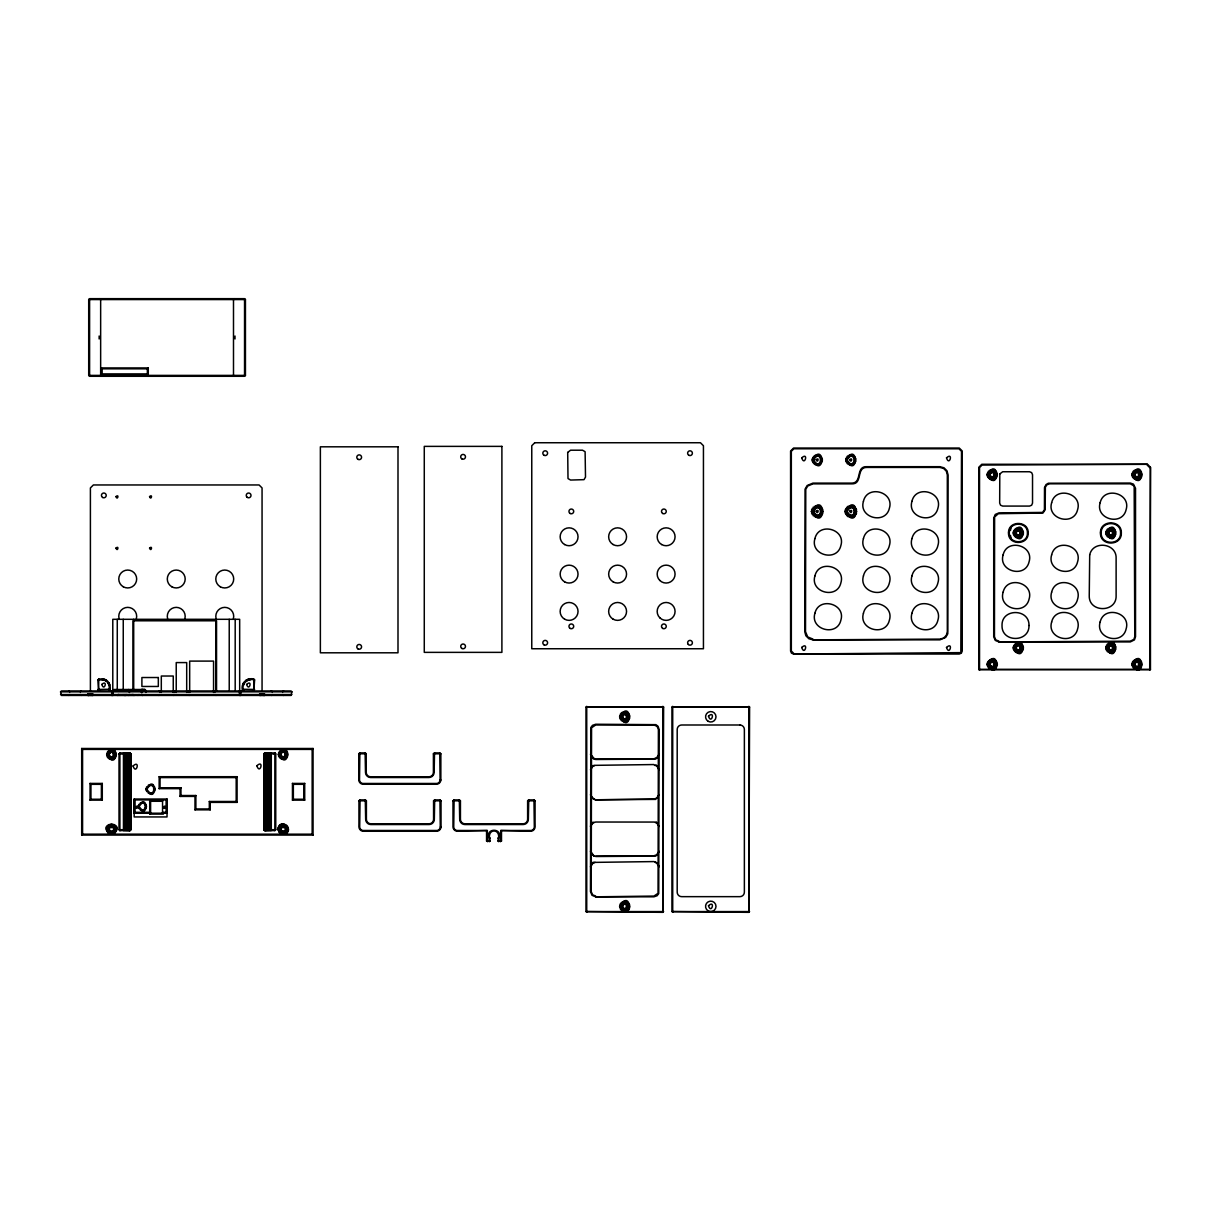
<?xml version="1.0" encoding="UTF-8"?>
<svg xmlns="http://www.w3.org/2000/svg" width="1211" height="1211" viewBox="0 0 1211 1211"><rect width="100%" height="100%" fill="white"/><g stroke="black" fill="none" stroke-linecap="round" stroke-linejoin="round"><path stroke-width="1.5" d="M113.047 692.48L113.94 689.498L144.987 689.498L145.88 690.981M134.179 813.217L134.179 799.033L167.027 799.033L167.027 813.217L134.179 813.217L135.072 812.309L135.072 799.926L134.179 799.033L134.179 816.941L167.027 816.941L167.027 799.033L166.119 799.926L135.072 799.926M141.399 692.48L141.399 689.498L144.987 689.498M145.88 692.48L145.88 690.391L113.047 690.391L113.123 695.432M162.546 800.38L162.546 801.273L150.603 801.273L149.71 800.38L162.546 800.38L162.546 813.217L162.546 812.309L166.119 812.309L167.027 813.217M359.879 752.909L359.516 780.005A3.724 3.724 0 0 0 362.77 783.472L436.853 783.472A3.724 3.724 0 0 0 440.108 780.005L439.744 752.909M360.061 799.911L359.697 827.022A3.724 3.724 0 0 0 362.952 830.489L437.02 830.489A3.724 3.724 0 0 0 440.289 827.022L439.926 799.911M440.849 780.051L440.865 753.802L439.971 752.909L434.295 752.909L433.402 753.802L433.402 772.315A4.481 4.481 0 0 1 428.921 776.796L370.702 776.796A4.481 4.481 0 0 1 366.222 772.315L366.222 753.802L365.328 752.909L359.652 752.909L358.759 753.802L358.774 780.051A4.481 4.481 0 0 0 363.239 784.259L436.384 784.259A4.481 4.481 0 0 0 440.849 780.051L440.108 779.778M441.031 827.068L441.031 800.819L440.138 799.911L434.477 799.911L433.568 800.819L433.568 819.317A4.481 4.481 0 0 1 429.103 823.798L370.884 823.798A4.481 4.481 0 0 1 366.403 819.317L366.403 800.819L365.51 799.911L359.834 799.911L358.94 800.819L358.94 827.068A4.481 4.481 0 0 0 363.421 831.261L436.565 831.261A4.481 4.481 0 0 0 441.031 827.068L440.289 827.022M500.431 841.721L500.748 830.519L531.069 830.489A3.724 3.724 0 0 0 534.323 827.022L533.96 799.911M500.748 830.519L530.6 831.261A4.481 4.481 0 0 0 535.065 827.068L535.08 800.819L534.187 799.911L528.511 799.911L527.618 800.819L527.618 819.317A4.481 4.481 0 0 1 523.137 823.798L464.918 823.798A4.481 4.481 0 0 1 460.437 819.317L460.437 800.819L459.544 799.911L453.868 799.911L452.975 800.819L452.99 827.068A4.481 4.481 0 0 0 457.455 831.261L487.306 830.519L487.624 841.721M102.345 679.008L98.757 679.008L98.621 690.951L97.864 679.901L102.314 679.901L102.345 679.008C108.309 678.871 111.533 685.714 109.807 690.951M123.461 830.595L123.461 752.97M271.294 752.97L271.294 830.595M593.693 759.085L653.91 758.737L656.634 757.814L659.132 754.286L658.042 755.982M591.816 796.808L590.468 794.598L591.997 798.261L595.661 799.79L653.91 799.048L656.634 798.125L659.132 794.598L658.239 795.733M593.693 856.116L653.91 855.768L656.634 854.845L659.132 851.318L658.042 852.998M595.661 896.821L653.925 896.821L657.089 895.746L658.739 893.597L659.132 729.446L658.057 726.297L655.908 724.647L595.661 724.254L592.512 725.328L590.862 727.478L590.468 891.614L591.997 895.292L595.661 896.821L653.91 896.079L658.042 893.309L658.39 729.476L657.073 726.312L653.91 724.995L595.691 724.995L591.558 727.766L591.21 891.599L592.527 894.762L595.691 896.079M591.816 767.532L590.468 769.757L592.527 766.608L595.101 765.337L653.925 764.55M591.816 864.563L590.468 866.773L592.527 863.64L595.101 862.368L653.925 861.581M998.908 641.921L1130.317 641.921L1134.45 639.877L1135.524 636.714L1135.524 488.26L1133.481 484.143L1130.317 483.053L1048.332 483.234L1046.001 484.597L1044.503 487.609L1044.427 509.664L1042.595 512.42L998.908 512.919L995.245 514.448L993.716 518.111L993.716 636.714L995.245 640.392L998.908 641.921L1130.302 641.179L1133.844 639.423L1134.783 636.698L1134.177 486.05L1130.302 483.81L1049.695 483.81L1046.97 484.733L1045.365 487.125L1045.169 509.77L1042.974 513.055L998.348 513.706L994.609 516.976L994.458 636.698L995.775 639.862L998.939 641.179M486.565 831.261L486.565 840.964L490.122 840.964C485.626 827.613 502.429 827.613 497.948 840.964L501.49 840.964L501.49 831.261M591.165 823.889L590.468 826.477L592.966 822.95L595.691 822.027L654.485 822.057L657.073 823.329L659.132 826.477L657.785 824.267M793.568 654.031L959.263 654.031L961.367 653.153L962.245 651.049L962.245 451.022L959.263 448.04L793.568 448.04L790.586 451.022L790.586 651.049L791.464 653.153L793.568 654.031L960.838 652.623L961.504 451.325L958.961 448.781L793.886 448.781L791.328 451.325L791.328 650.988L793.614 653.289M812.929 639.847L939.903 639.847L945.67 637.44L947.789 633.762L948.062 474.848L946.972 470.791L943.959 467.779L939.903 466.689L866.864 466.689C855.375 466.068 862.459 482.901 851.923 483.113L812.929 483.113L807.162 485.505L805.043 489.199L804.77 631.688L805.86 635.745L808.872 638.757L812.929 639.847L939.857 639.105L943.596 638.106L946.321 635.366L947.32 631.642L947.32 474.909L946.321 471.17L943.596 468.445L939.857 467.431L866.909 467.431C855.859 467.204 863.034 484.097 851.984 483.855L812.975 483.855L807.692 486.05L805.769 489.395L805.512 631.642L807.692 636.91L812.975 639.105M97.864 689.453L109.807 689.241L108.914 690.951C110.246 686.501 108.294 680.4 103.102 679.946L103.207 679.053M124.233 830.595L124.233 752.97M270.507 752.97L270.507 830.595M106.613 754.635C118.617 735.698 118.648 773.557 106.613 754.635L109.005 754.635C114.5 746.082 114.515 763.187 109.005 754.635M313.059 835.075L312.166 834.182L110.186 834.152C94.594 821.406 128.487 821.406 112.895 834.152L111.548 831.563C103.238 826.22 119.844 826.22 111.548 831.563L110.186 834.152L82.575 834.182L81.682 835.075L81.682 748.489L313.059 748.489L313.059 835.075L81.682 835.075M138.205 806.496C148.423 790.405 148.423 822.587 138.205 806.496L139.114 806.496C147.121 819.12 147.121 793.871 139.114 806.496M145.956 789.224C157.279 771.407 157.279 807.041 145.956 789.224L146.864 789.224C155.977 774.873 155.977 803.559 146.864 789.224M278.273 754.468C290.292 735.531 290.292 773.39 278.273 754.468L280.664 754.453C286.19 745.9 286.174 763.021 280.664 754.453M277.985 829.096C279.347 817.077 295.817 829.717 284.555 834.152L283.207 831.563C274.897 826.22 291.503 826.22 283.207 831.563L281.845 834.152L279.514 832.79L277.985 829.096L280.74 829.096M489.365 841.721L489.501 837.618C484.703 827.824 503.352 827.824 498.554 837.618L498.69 841.721M595.01 759.448L590.468 754.286L591.558 755.982M595.01 799.744L592.134 797.292M619.578 716.791C632.324 696.703 632.324 736.863 619.578 716.791L622.409 716.791C627.601 724.844 627.601 708.738 622.409 716.791M619.578 906.358C632.324 886.285 632.324 926.445 619.578 906.358L622.409 906.358C627.601 898.305 627.601 914.411 622.409 906.358M657.467 864.079L654.591 861.627L657.603 863.11L659.132 866.773L658.239 865.638M812.081 459.968C824.827 439.896 824.827 480.056 812.081 459.968L813.58 459.968C822.678 474.318 822.678 445.633 813.58 459.968M811.34 511.466C826.069 488.623 826.069 534.323 811.34 511.466L813.58 511.466C822.678 525.816 822.678 497.131 813.58 511.466M845.672 459.968C858.417 439.896 858.417 480.056 845.672 459.968L847.155 459.968C856.268 445.633 856.268 474.318 847.155 459.968M844.915 511.466C859.659 488.623 859.659 534.323 844.915 511.466L847.155 511.466C856.268 525.816 856.268 497.131 847.155 511.466M986.995 474.727C999.741 454.655 999.741 494.815 986.995 474.727L989.826 474.727C995.018 466.674 995.018 482.78 989.826 474.727M986.995 664.309C999.741 644.222 999.741 684.397 986.995 664.309L989.826 664.309C995.018 672.362 995.018 656.256 989.826 664.309M1008.506 532.946C1008.021 520.321 1028.654 520.321 1028.184 532.946C1028.654 545.586 1008.021 545.586 1008.506 532.946L1009.263 532.946C1008.824 521.275 1027.867 521.275 1027.428 532.946C1027.867 544.617 1008.824 544.617 1009.263 532.946M1013.123 532.946C1025.868 512.874 1025.868 553.033 1013.123 532.946L1015.953 532.946C1021.145 524.893 1021.145 540.999 1015.953 532.946M1013.123 647.885C1025.868 627.813 1025.868 667.972 1013.123 647.885L1015.953 647.885C1021.145 655.938 1021.145 639.832 1015.953 647.885M1100.451 532.946C1099.936 519.534 1121.855 519.534 1121.341 532.946C1121.855 546.373 1099.936 546.373 1100.451 532.946L1101.193 532.946C1100.723 520.503 1121.053 520.503 1120.584 532.946C1121.053 545.404 1100.723 545.404 1101.193 532.946M1105.673 532.946C1118.419 512.874 1118.419 553.033 1105.673 532.946L1108.504 532.946C1113.696 524.893 1113.696 540.999 1108.504 532.946M1105.673 647.885C1118.419 627.813 1118.419 667.972 1105.673 647.885L1108.504 647.885C1113.696 655.938 1113.696 639.832 1108.504 647.885M1131.785 474.727C1144.546 454.655 1144.546 494.815 1131.785 474.727L1134.631 474.727C1139.808 466.674 1139.808 482.78 1134.631 474.727M1131.785 664.309C1144.546 644.222 1144.546 684.397 1131.785 664.309L1134.631 664.309C1139.808 656.256 1139.808 672.362 1134.631 664.309M119.753 753.863L119.904 752.97L130.046 752.97L130.939 753.863L130.939 829.702L130.046 830.595L119.904 830.595L119.011 829.702L119.011 753.863L119.904 752.97L120.752 753.863M124.99 830.595L124.99 752.97M269.75 752.97L269.75 830.595M103.858 680.082L104.055 679.204M120.177 695.432L120.404 694.539M128.26 695.432L128.487 694.539M110.277 759.388L110.882 757.087M112.199 752.182L112.805 749.881M281.936 759.221L282.541 756.905M283.858 752.016L284.479 749.7M110.186 834.152L110.897 831.488M112.184 826.719L112.895 824.055M141.309 810.537L141.536 809.659M143.246 803.317L143.473 802.454M149.392 793.689L149.634 792.827M151.557 785.621L151.799 784.743M281.845 834.152L282.572 831.488M283.843 826.719L284.555 824.055M623.453 721.832L624.18 719.092M625.421 714.475L626.148 711.735M594.344 856.344L590.468 851.318L591.558 852.998M654.485 765.337L657.089 765.624L659.132 769.757L658.239 768.622M623.453 911.414L624.18 908.674M625.421 904.057L626.148 901.317M815.957 465.024L816.335 463.586M818.273 456.365L818.651 454.927M815.76 517.233L816.335 515.084M818.273 507.863L818.848 505.698M849.532 465.024L849.925 463.586M851.863 456.365L852.241 454.927M849.35 517.233L849.925 515.084M851.863 507.863L852.438 505.698M990.87 479.783L991.597 477.043M992.838 472.426L993.58 469.686M1016.998 538.002L1017.724 535.262M1018.966 530.645L1019.692 527.905M990.87 669.35L991.597 666.61M992.838 662.008L993.58 659.268M1016.998 652.941L1017.724 650.201M1018.966 645.584L1019.692 642.844M1109.533 538.002L1110.275 535.262M1111.516 530.645L1112.243 527.905M1135.661 479.783L1136.402 477.043M1137.629 472.426L1138.37 469.686M1109.533 652.941L1110.275 650.201M1111.516 645.584L1112.243 642.844M1135.661 669.35L1136.402 666.61M1137.629 662.008L1138.37 659.268M242.669 690.951C240.05 683.791 246.711 677.131 253.704 679.008L254.598 679.901L253.856 690.951L253.704 679.008M253.704 689.241L252.857 690.951L254.598 689.453L242.669 689.241L243.562 690.951C240.807 683.715 247.877 677.827 254.598 679.901M125.717 830.595L125.717 752.97M269.024 752.97L269.024 830.595M104.585 680.294L104.873 679.447M434.522 752.909L434.144 772.315A5.207 5.207 0 0 1 428.951 777.523L370.687 777.538A5.207 5.207 0 0 1 365.48 772.315L365.116 752.909M434.688 799.911L434.325 819.332A5.207 5.207 0 0 1 429.118 824.54L370.854 824.555A5.207 5.207 0 0 1 365.661 819.332L365.283 799.911M454.095 799.911L453.731 827.022A3.724 3.724 0 0 0 456.986 830.489L487.306 830.519M528.738 799.911L528.359 819.332A5.207 5.207 0 0 1 523.167 824.54L464.903 824.555A5.207 5.207 0 0 1 459.696 819.332L459.332 799.911M656.634 766.23L655.908 764.943M655.62 822.36L656.513 821.966L656.634 822.95M979.532 670.288L979.532 467.582L982.076 465.039L1147.468 464.282L1150.45 467.264L1150.45 669.532L978.791 669.532L978.791 467.264L981.773 464.282L1147.468 464.282M126.413 830.595L126.413 752.97M268.327 752.97L268.327 830.595M105.281 680.582L105.675 679.765M119.162 695.432L119.617 694.539M127.14 695.432L127.594 694.539M127.079 830.595L127.079 752.97M267.661 752.97L267.661 830.595M109.081 758.903L110.277 756.83M112.805 752.44L114.001 750.366M280.74 758.722L281.936 756.663M284.479 752.258L285.675 750.199M108.929 833.622L110.307 831.23M112.774 826.962L114.152 824.57M148.272 793.235L148.726 792.448M152.465 785.984L152.919 785.197M140.294 810.114L140.748 809.342M144.033 803.65L144.487 802.863M280.589 833.622L281.966 831.23M284.434 826.962L285.811 824.57M593.451 758.147L592.512 758.404L592.134 756.996M622.182 721.302L623.604 718.85M625.996 714.717L627.419 712.265M814.7 464.494L815.442 463.207M819.166 456.744L819.923 455.457M814.322 516.643L815.442 514.705M819.166 508.242L820.286 506.304M848.275 464.494L849.032 463.207M852.756 456.744L853.498 455.457M847.912 516.643L849.032 514.705M852.756 508.242L853.876 506.304M622.182 910.884L623.604 908.432M625.996 904.284L627.419 901.832M989.614 479.253L991.022 476.801M993.414 472.668L994.837 470.216M1015.726 537.472L1017.149 535.02M1019.541 530.887L1020.949 528.42M989.614 668.835L991.022 666.383M993.414 662.235L994.837 659.783M1015.726 652.411L1017.149 649.959M1019.541 645.826L1020.949 643.359M1134.404 479.253L1135.827 476.801M1138.204 472.668L1139.627 470.216M1108.277 537.472L1109.7 535.02M1112.092 530.887L1113.499 528.42M1108.277 652.411L1109.7 649.959M1112.092 645.826L1113.499 643.359M1134.404 668.835L1135.827 666.383M1138.204 662.235L1139.627 659.783M127.7 830.595L127.7 752.97M267.041 752.97L267.041 830.595M105.947 680.945L106.432 680.188M128.26 830.595L128.26 752.97M266.481 752.97L266.481 830.595M118.3 695.432L118.935 694.539M126.186 695.432L126.822 694.539M592.966 854.845L591.997 854.981L592.134 854.012M128.775 830.595L128.775 752.97M265.981 752.97L265.981 830.595M129.214 830.595L129.971 829.702M265.542 752.97L263.801 753.863L263.801 829.702L264.694 830.595L274.852 830.595L275.745 829.702L275.745 753.863L274.852 752.97L264.694 752.97L263.801 753.863L275.745 753.863M117.634 695.432L118.406 694.539M126.232 694.539L125.444 695.432L124.536 694.539L125.293 695.432M656.15 758.147L657.603 757.965L657.467 756.996M595.101 862.368L593.072 862.277L592.134 864.079M656.634 798.125L657.603 798.261L657.467 797.292M656.634 854.845L657.603 854.981L657.467 854.012M129.577 830.595L130.379 829.702L130.379 753.863L129.577 752.97M265.164 752.97L264.361 753.863L264.361 829.702L265.164 830.595M273.989 753.893L274.852 752.97L274.988 753.863M129.865 830.595L130.712 829.702L130.712 753.863L129.865 752.97M264.876 752.97L264.028 753.863L264.028 829.702L264.876 830.595M119.753 829.702L119.904 830.595L120.752 829.702M118.088 694.539L117.21 695.432L117.967 694.539M124.975 695.432L125.853 694.539M108.067 758.116L109.747 756.436M113.334 752.833L115.015 751.153M279.726 757.95L281.406 756.254M284.994 752.667L286.689 750.971M88.706 299.571L89.599 298.663L244.546 298.663L245.439 299.571L245.439 375.395L244.546 376.288L89.599 376.288L88.706 375.395L88.706 299.571L245.439 299.571M99.756 376.288L100.649 375.395L100.649 299.571L99.756 298.663M101.24 374.804L102.133 373.896L147.364 373.896L148.272 374.804L148.272 367.932L101.24 367.932L101.24 374.804L148.272 374.804M101.24 367.932L102.133 368.825L147.364 368.825L148.272 367.932M234.389 298.663L233.496 299.571L233.496 375.395L234.389 376.288M60.55 691.844L61.443 690.951L291.034 690.951L291.927 691.844L291.034 695.432L61.443 695.432L60.55 691.844L291.927 691.844M68.906 695.432L69.799 694.539M80.259 691.844L81.152 690.951M97.864 679.901L98.757 679.008M128.563 695.432L129.471 694.539L129.456 695.432M138.024 695.432L138.917 694.539M158.913 695.432L159.822 694.539M173.854 695.432L174.747 694.539M188.174 691.844L189.067 690.951M102.284 800.138L101.391 799.245L101.391 784.319L102.284 783.426L90.053 783.426L90.053 800.138L102.284 800.138L102.284 783.426M90.053 800.138L90.946 799.245L90.946 784.319L90.053 783.426M215.043 691.844L215.936 690.951M107.84 832.79L109.792 830.837M113.289 827.355L115.242 825.402M210.214 802.378L210.214 809.841L209.321 808.948L209.321 801.485L210.214 802.378L237.084 802.378L237.084 776.705L159.156 776.705L159.156 788.649L160.049 787.755L180.954 787.755L180.954 795.521L180.061 796.414L180.061 788.649L180.954 787.755M149.71 800.38L149.71 814.11L150.603 813.217L150.603 801.273M271.325 695.462L272.218 694.569M282.663 691.844L283.556 690.951M194.986 796.414L195.879 795.521L195.879 808.948L194.986 809.841L194.986 796.414L180.061 796.414M159.156 776.705L160.049 777.598L236.19 777.598L237.084 776.705M81.682 748.489L82.575 749.397L312.166 749.397L313.059 748.489M304.703 800.138L303.81 799.245L303.81 784.319L304.703 783.426L292.456 783.426L292.456 800.138L304.703 800.138L304.703 783.426M292.456 800.138L293.35 799.245L293.35 784.319L292.456 783.426M279.514 832.79L281.467 830.837M284.948 827.355L286.901 825.402M813.61 463.662L814.67 462.617M819.938 457.334L820.997 456.275M585.988 707.088L663.613 707.088L662.871 912.337L585.988 911.58L585.988 707.088L663.613 707.088M847.2 463.662L848.26 462.617M853.528 457.334L854.588 456.275M813.081 515.689L814.67 514.115M819.938 508.832L821.527 507.258M621.107 720.484L623.105 718.471M626.496 715.095L628.494 713.082M846.671 515.689L848.26 514.115M853.528 508.832L855.117 507.258M671.969 707.088L749.594 707.088L748.852 912.337L671.969 911.58L671.969 707.088L749.594 707.088M657.073 766.608L657.467 767.047M988.524 478.436L990.537 476.423M993.913 473.047L995.911 471.034M657.073 823.329L657.467 823.768M621.107 910.051L623.105 908.053M626.496 904.678L628.494 902.664M1014.651 536.64L1016.65 534.641M1020.025 531.266L1022.039 529.252M1133.314 478.436L1135.328 476.423M1138.703 473.047L1140.717 471.034M1107.202 536.64L1109.2 534.641M1112.576 531.266L1114.589 529.252M988.524 668.003L990.537 666.005M993.913 662.629L995.911 660.616M1014.651 651.579L1016.65 649.58M1020.025 646.205L1022.039 644.191M1107.202 651.579L1109.2 649.58M1112.576 646.205L1114.589 644.191M1133.314 668.003L1135.328 666.005M1138.703 662.629L1140.717 660.616M125.732 694.539L124.824 695.432L124.097 694.539M1011.049 538.244L1010.458 535.413M592.512 765.624L594.525 765.443M592.512 822.36L593.98 822.36M108.067 683.08L108.839 682.61M107.279 757.102L109.338 755.906M113.743 753.363L115.802 752.167M278.939 756.92L281.013 755.725M285.402 753.197L287.476 752.001M146.576 791.54L147.364 791.086M153.827 787.347L154.614 786.908M138.765 808.585L139.553 808.131M145.229 804.846L146.016 804.407M107.022 831.715L109.414 830.337M113.667 827.87L116.059 826.492M812.778 462.587L814.08 461.845M820.543 458.106L821.83 457.364M846.368 462.587L847.655 461.845M854.118 458.106L855.42 457.364M812.127 514.463L814.08 513.343M820.543 509.604L822.481 508.484M278.681 831.715L281.073 830.337M285.342 827.87L287.734 826.492M845.717 514.463L847.655 513.343M854.118 509.604L856.056 508.484M987.692 477.346L990.159 475.923M994.292 473.546L996.744 472.123M620.274 719.395L622.726 717.972M626.874 715.595L629.326 714.172M489.501 837.618L490.122 838.163M1013.819 535.565L1016.271 534.142M1020.419 531.75L1022.871 530.342M1132.497 477.346L1134.949 475.923M1139.082 473.546L1141.534 472.123M1106.37 535.565L1108.822 534.142M1112.954 531.75L1115.422 530.342M1013.819 650.504L1016.271 649.081M1020.419 646.689L1022.871 645.281M987.692 666.928L990.159 665.505M994.292 663.113L996.744 661.706M620.274 908.977L622.726 907.554M626.874 905.162L629.326 903.754M1106.37 650.504L1108.822 649.081M1112.954 646.689L1115.422 645.281M1132.497 666.928L1134.949 665.505M1139.082 663.113L1141.534 661.706M108.445 683.746L109.247 683.352M1149.708 670.288L1150.45 467.264M108.733 684.442L109.58 684.154M595.661 759.494L655.908 759.085M595.661 799.79L655.908 799.396M595.661 856.51L655.908 856.116M106.78 755.921L109.096 755.301M113.985 753.969L116.301 753.348M278.439 755.74L280.755 755.119M285.66 753.802L287.961 753.181M812.263 461.33L813.701 460.937M820.907 459.014L822.345 458.621M845.838 461.33L847.291 460.937M854.497 459.014L855.935 458.621M811.537 513.025L813.701 512.435M820.907 510.512L823.071 509.922M845.127 513.025L847.291 512.435M854.497 510.512L856.661 509.922M987.177 476.09L989.917 475.348M994.534 474.122L997.274 473.38M1131.967 476.09L1134.707 475.348M1139.324 474.122L1142.064 473.38M1013.304 534.308L1016.044 533.567M1020.646 532.325L1023.386 531.599M146.122 790.42L146.985 790.178M154.206 788.255L155.069 788.013M1105.84 534.308L1108.58 533.567M1113.197 532.325L1115.937 531.599M138.342 807.57L139.22 807.343M145.562 805.648L146.44 805.406M106.492 830.458L109.157 829.747M113.925 828.46L116.589 827.749M619.76 718.138L622.499 717.396M627.101 716.17L629.841 715.429M278.152 830.458L280.831 829.747M285.584 828.46L288.248 827.749M1013.304 649.247L1016.044 648.506M1020.646 647.279L1023.386 646.538M987.177 665.656L989.917 664.93M994.534 663.689L997.274 662.962M1105.84 649.247L1108.58 648.506M1113.197 647.279L1115.937 646.538M1131.967 665.656L1134.707 664.93M1139.324 663.689L1142.064 662.962M619.76 907.705L622.499 906.978M627.101 905.737L629.841 905.011M108.914 685.108L109.807 684.987M285.735 754.468L288.127 754.468M88.706 375.395L245.439 375.395M821.043 459.968L822.526 459.968M854.618 459.968L856.116 459.968M994.609 474.727L997.44 474.727M1139.4 474.727L1142.245 474.727M821.043 511.466L823.283 511.466M854.618 511.466L856.858 511.466M1020.737 532.946L1023.567 532.946M1113.287 532.946L1116.118 532.946M1020.737 647.885L1023.567 647.885M1113.287 647.885L1116.118 647.885M994.609 664.309L997.44 664.309M1139.4 664.309L1142.245 664.309M978.791 669.532L1150.45 669.532M60.55 694.539L291.927 694.539M627.192 716.791L630.023 716.791M119.011 753.863L130.939 753.863M358.759 753.802L366.222 753.802M433.402 753.802L440.865 753.802M114.076 754.635L116.468 754.635M90.946 784.319L101.391 784.319M293.35 784.319L303.81 784.319M159.156 788.649L180.061 788.649M154.327 789.224L155.235 789.224M180.954 795.521L195.879 795.521M90.946 799.245L101.391 799.245M293.35 799.245L303.81 799.245M358.94 800.819L366.403 800.819M433.568 800.819L441.031 800.819M452.975 800.819L460.437 800.819M527.618 800.819L535.08 800.819M209.321 801.485L236.19 801.485L237.084 802.378M145.668 806.496L146.576 806.496M195.879 808.948L209.321 808.948M194.986 809.841L210.214 809.841M135.072 812.309L149.71 812.309L150.603 813.217M149.71 814.11L163.44 814.11M106.311 829.096L109.081 829.096M114.001 829.096L116.771 829.096M285.675 829.096L288.43 829.096M119.011 829.702L130.939 829.702M263.801 829.702L275.745 829.702M486.565 840.964L490.122 840.964M497.948 840.964L501.49 840.964M627.192 906.358L630.023 906.358M585.988 911.58L663.613 911.58M671.969 911.58L749.594 911.58M102.314 679.901L103.102 679.946M242.669 684.987L243.562 685.108M1131.967 473.38L1134.707 474.122M1139.324 475.348L1142.064 476.09M987.177 473.38L989.917 474.122M994.534 475.348L997.274 476.09M845.838 458.621L847.291 459.014M854.497 460.937L855.935 461.33M1105.84 531.599L1108.58 532.325M1113.197 533.567L1115.937 534.308M812.263 458.621L813.701 459.014M820.907 460.937L822.345 461.33M1013.304 531.599L1016.044 532.325M1020.646 533.567L1023.386 534.308M845.127 509.922L847.291 510.512M854.497 512.435L856.661 513.025M811.537 509.922L813.701 510.512M820.907 512.435L823.071 513.025M1105.84 646.538L1108.58 647.279M1113.197 648.506L1115.937 649.247M1131.967 662.962L1134.707 663.689M1139.324 664.93L1142.064 665.656M1013.304 646.538L1016.044 647.279M1020.646 648.506L1023.386 649.247M987.177 662.962L989.917 663.689M994.534 664.93L997.274 665.656M619.76 715.429L622.499 716.17M627.101 717.396L629.841 718.138M278.439 753.181L280.755 753.802M285.66 755.119L287.961 755.74M106.78 753.363L109.096 753.984M114.001 755.286L116.301 755.906M619.76 905.011L622.499 905.737M627.101 906.978L629.841 907.705M146.122 788.013L146.985 788.255M154.206 790.178L155.069 790.42M278.152 827.749L280.831 828.46M285.584 829.747L288.248 830.458M138.342 805.406L139.22 805.648M145.562 807.343L146.44 807.57M106.492 827.749L109.157 828.46M113.925 829.747L116.589 830.458M497.948 838.163L498.554 837.618M242.896 684.154L243.744 684.442M243.229 683.352L244.032 683.746M1132.497 472.123L1134.949 473.546M1139.082 475.923L1141.534 477.346M1106.37 530.342L1108.822 531.75M1112.954 534.142L1115.422 535.565M987.692 472.123L990.159 473.546M994.292 475.923L996.744 477.346M1013.819 530.342L1016.271 531.75M1020.419 534.142L1022.871 535.565M846.368 457.364L847.655 458.106M854.118 461.845L855.42 462.587M812.778 457.364L814.08 458.106M820.543 461.845L821.83 462.587M1106.37 645.281L1108.822 646.689M1112.954 649.081L1115.422 650.504M1132.497 661.706L1134.949 663.113M1139.082 665.505L1141.534 666.928M845.717 508.484L847.655 509.604M854.118 513.343L856.056 514.463M812.127 508.484L814.08 509.604M820.543 513.343L822.481 514.463M1013.819 645.281L1016.271 646.689M1020.419 649.081L1022.871 650.504M987.692 661.706L990.159 663.113M994.292 665.505L996.744 666.928M620.274 714.172L622.726 715.595M626.874 717.972L629.326 719.395M620.274 903.754L622.726 905.162M626.874 907.554L629.326 908.977M278.939 752.001L281.013 753.197M285.402 755.725L287.476 756.92M278.681 826.492L281.073 827.87M285.342 830.337L287.734 831.715M107.279 752.182L109.338 753.363M113.743 755.906L115.817 757.087M146.576 786.908L147.364 787.347M153.827 791.086L154.614 791.54M138.765 804.407L139.553 804.846M145.229 808.131L146.016 808.585M107.022 826.492L109.414 827.87M113.667 830.337L116.059 831.715M243.638 682.61L244.395 683.08M1011.049 527.663L1010.458 530.494M592.134 767.047L592.527 766.608M592.134 823.768L592.527 823.329M133.195 694.539L134.088 695.432M1147.15 465.039L1149.708 467.582M1133.314 471.034L1135.328 473.047M1138.703 476.423L1140.717 478.436M1107.202 529.252L1109.2 531.266M1112.576 534.641L1114.589 536.64M988.524 471.034L990.537 473.047M993.913 476.423L995.911 478.436M1014.651 529.252L1016.65 531.266M1020.025 534.641L1022.039 536.64M1133.314 660.616L1135.328 662.629M1138.703 666.005L1140.717 668.003M1107.202 644.191L1109.2 646.205M1112.576 649.58L1114.589 651.579M847.2 456.275L848.26 457.334M853.528 462.617L854.588 463.662M1014.651 644.191L1016.65 646.205M1020.025 649.58L1022.039 651.579M813.61 456.275L814.67 457.334M819.938 462.617L820.997 463.662M846.671 507.258L848.26 508.832M853.528 514.115L855.117 515.689M988.524 660.616L990.537 662.629M993.913 666.005L995.911 668.003M813.081 507.258L814.67 508.832M819.938 514.115L821.527 515.689M621.107 713.082L623.105 715.095M626.496 718.471L628.494 720.484M621.107 902.664L623.105 904.678M626.496 908.053L628.494 910.051M282.663 694.569L283.556 695.462M271.325 690.951L272.218 691.844M279.726 750.971L281.406 752.667M284.994 756.254L286.689 757.95M215.043 694.539L215.936 695.432M188.174 694.539L189.067 695.432M173.854 690.951L174.747 691.844M158.913 690.951L159.822 691.844M279.514 825.402L281.467 827.355M284.948 830.837L286.901 832.79M128.563 689.498L129.471 692.48M80.259 694.539L81.152 695.432M68.906 690.951L69.799 691.844M108.051 751.153L109.747 752.848M113.334 756.421L115.03 758.116M107.84 825.402L109.792 827.355M113.289 830.837L115.242 832.79M133.059 694.539L133.937 695.432M273.989 829.702L274.852 830.595L274.852 752.97M132.695 694.539L133.467 695.432M264.77 829.702L265.542 830.595M129.214 752.97L129.971 753.863M132.105 694.539L132.741 695.432M123.583 694.539L124.218 695.432M246.045 680.188L246.529 680.945M1134.404 470.216L1135.827 472.668M1138.204 476.801L1139.627 479.253M1108.277 528.42L1109.7 530.887M1112.092 535.02L1113.499 537.472M1134.404 659.783L1135.827 662.235M1138.204 666.383L1139.627 668.835M1108.277 643.359L1109.7 645.826M1112.092 649.959L1113.499 652.411M989.614 470.216L991.022 472.668M993.414 476.801L994.837 479.253M1015.726 528.42L1017.149 530.887M1019.541 535.02L1020.949 537.472M1015.726 643.359L1017.149 645.826M1019.541 649.959L1020.949 652.411M989.614 659.783L991.022 662.235M993.414 666.383L994.837 668.835M848.275 455.457L849.032 456.744M852.756 463.207L853.498 464.494M847.912 506.304L849.032 508.242M852.756 514.705L853.876 516.643M814.7 455.457L815.442 456.744M819.166 463.207L819.923 464.494M814.322 506.304L815.442 508.242M819.166 514.705L820.286 516.643M622.182 712.265L623.604 714.717M625.996 718.85L627.419 721.302M622.182 901.832L623.604 904.284M625.996 908.432L627.419 910.884M280.74 750.199L281.936 752.258M284.464 756.663L285.675 758.722M280.589 824.57L281.966 826.962M284.434 831.23L285.811 833.622M148.272 785.197L148.726 785.984M152.465 792.448L152.919 793.235M140.294 802.863L140.748 803.65M144.033 809.342L144.487 810.114M109.081 750.366L110.277 752.44M112.82 756.83L114.016 758.903M108.929 824.57L110.307 826.962M112.774 831.23L114.152 833.622M131.318 694.539L131.772 695.432M122.901 694.539L123.355 695.432M98.757 689.241L99.62 690.951M246.802 679.765L247.195 680.582M247.589 679.447L247.892 680.294M281.936 749.7L282.557 752.016M283.858 756.905L284.479 759.221M110.262 749.881L110.882 752.182M112.199 757.087L112.82 759.388M1135.661 469.686L1136.402 472.426M1137.629 477.043L1138.37 479.783M1109.533 527.905L1110.275 530.645M1111.516 535.262L1112.243 538.002M1135.661 659.268L1136.402 662.008M1137.629 666.61L1138.37 669.35M1109.533 642.844L1110.275 645.584M1111.516 650.201L1112.243 652.941M1016.998 527.905L1017.724 530.645M1018.966 535.262L1019.692 538.002M990.87 469.686L991.597 472.426M992.838 477.043L993.58 479.783M1016.998 642.844L1017.724 645.584M1018.966 650.201L1019.692 652.941M990.87 659.268L991.597 662.008M992.838 666.61L993.58 669.35M849.532 454.927L849.925 456.365M851.863 463.586L852.241 465.024M849.35 505.698L849.925 507.863M851.863 515.084L852.438 517.233M815.957 454.927L816.335 456.365M818.273 463.586L818.651 465.024M815.76 505.698L816.335 507.863M818.273 515.084L818.848 517.233M623.453 711.735L624.18 714.475M625.421 719.092L626.148 721.832M623.453 901.317L624.18 904.057M625.421 908.674L626.148 911.414M281.845 824.055L282.572 826.719M283.843 831.488L284.555 834.152M149.392 784.743L149.634 785.621M151.557 792.827L151.799 793.689M141.309 802.454L141.536 803.317M143.246 809.659L143.473 810.537M110.186 824.055L110.897 826.719M112.184 831.488L112.895 834.152M130.425 694.539L130.652 695.432M122.099 694.539L122.341 695.432M248.422 679.204L248.618 680.082M249.269 679.053L249.375 679.946M250.132 679.008L250.147 679.901M283.207 749.533L283.207 751.925M283.207 756.996L283.207 759.388M111.533 749.715L111.533 752.092M111.548 757.178L111.548 759.554M1137.023 469.505L1137.023 472.351M1137.023 477.119L1137.023 479.965M1137.023 659.087L1137.023 661.917M1137.023 666.701L1137.023 669.532M1110.896 527.724L1110.896 530.569M1110.896 535.338L1110.896 538.168M1110.896 642.663L1110.896 645.508M1110.896 650.277L1110.896 653.123M1018.345 527.724L1018.345 530.569M1018.345 535.338L1018.345 538.168M1018.345 642.663L1018.345 645.508M1018.345 650.277L1018.345 653.123M992.218 469.505L992.218 472.351M992.218 477.119L992.218 479.965M992.218 659.087L992.218 661.917M992.218 666.701L992.218 669.532M850.894 454.746L850.894 456.244M850.894 463.707L850.894 465.206M850.894 505.502L850.894 507.742M850.894 515.205L850.894 517.445M817.304 454.746L817.304 456.244M817.304 463.707L817.304 465.206M817.304 505.502L817.304 507.742M817.304 515.205L817.304 517.445M748.852 706.331L748.852 912.337M672.71 706.331L672.71 912.337M662.871 706.331L662.871 912.337M624.8 711.553L624.8 714.399M624.8 719.167L624.8 722.013M624.8 901.135L624.8 903.966M624.8 908.75L624.8 911.58M586.73 706.331L586.73 912.337M312.166 749.397L312.166 834.182M283.207 823.874L283.207 826.644M264.694 752.97L264.694 830.595M264.195 693.933L264.27 695.432M263.816 693.933L263.816 695.432M262.726 693.933L262.711 695.432M262.06 690.951L262.06 487.942L259.078 484.96L93.383 484.96L90.401 487.942L90.401 690.951M262.076 693.933L262.06 695.432M261.425 693.933L261.425 695.432M260.804 693.933L260.834 695.432M259.941 693.933L259.865 695.432M259.532 693.933L259.684 695.432M244.546 298.663L244.546 376.288M240.641 690.951L240.717 695.432M240.383 690.951L240.383 695.432M239.975 690.951L239.975 695.432M239.672 690.951L239.672 619.305L112.79 619.305L112.79 690.951M239.46 690.951L239.46 695.432M236.19 777.598L236.19 801.485M235.191 619.305L235.191 690.951M234.995 336.007L234.995 338.959M229.227 619.305L229.227 690.951M216.542 690.951L216.542 620.789L132.953 620.789L132.953 689.104M215.8 619.305L215.8 690.951M213.56 692.45L213.56 661.1L189.673 661.1L189.673 692.45M186.691 692.45L186.691 662.584L176.231 662.584L176.231 692.45M173.249 692.45L173.249 676.026L161.305 676.026L161.305 692.45M166.119 799.926L166.119 812.309M160.049 777.598L160.049 787.755M150.603 784.577L150.603 785.485M150.603 792.948L150.603 793.856M147.364 368.825L147.364 373.896M142.232 689.498L142.232 692.48M142.398 802.303L142.398 803.211M142.398 809.781L142.398 810.689M142.126 689.498L142.081 692.48M133.694 619.305L133.694 689.059M130.046 752.97L130.046 830.595M123.25 619.305L123.25 689.059M121.251 694.539L121.251 695.432M119.904 752.97L119.904 830.595M117.27 619.305L117.27 689.059M112.593 690.951L112.593 695.432M112.199 690.951L112.199 695.432M111.942 690.951L111.942 695.432M111.851 690.951L111.851 695.432M111.548 823.874L111.548 826.644M102.133 368.825L102.133 373.896M99.151 336.007L99.151 338.959M92.853 693.933L92.869 695.462M92.536 693.933L92.596 695.462M92.203 693.933L92.142 695.462M91.673 693.933L91.642 695.462M91.037 693.933L91.037 695.462M90.401 693.933L90.401 695.462M89.75 693.933L89.75 695.462M89.599 298.663L89.599 376.288M89.145 693.933L89.175 695.462M88.66 693.933L88.615 695.462M88.267 693.933L88.267 695.462M88.206 693.933L88.206 695.462M87.949 693.933L87.949 695.462M82.575 749.397L82.575 834.182M119.072 618.639A8.961 8.961 0 0 1 127.715 607.362A8.961 8.961 0 0 1 136.374 618.639M167.587 618.639A8.961 8.961 0 0 1 176.231 607.362A8.961 8.961 0 0 1 184.889 618.639M216.103 618.639A8.961 8.961 0 0 1 224.746 607.362A8.961 8.961 0 0 1 233.405 618.639M115.968 496.586C117.437 501.142 119.511 493.377 115.968 496.586M115.968 548.083C117.437 552.655 119.511 544.874 115.968 548.083M101.815 684.442C104.373 692.42 108.021 678.811 101.815 684.442M149.558 496.586C151.027 501.142 153.101 493.377 149.558 496.586M149.558 548.083C151.027 552.655 153.101 544.874 149.558 548.083M133.074 765.973C136.177 775.661 140.612 759.13 133.074 765.973M135.647 806.935C137.1 811.491 139.189 803.71 135.647 806.935M163.258 806.935C164.711 811.491 166.8 803.71 163.258 806.935M246.62 684.442C249.178 692.42 252.827 678.811 246.62 684.442M256.868 765.746C259.971 775.449 264.407 758.919 256.868 765.746M567.702 452.414L568.004 478.572L570.578 480.056L584.02 479.662L585.503 477.073L585.11 451.703L582.521 450.204L570.578 450.204L567.702 452.414M708.48 716.17C711.402 725.283 715.565 709.722 708.48 716.17M708.48 905.737C711.402 914.865 715.565 899.304 708.48 905.737M801.712 457.864C804.634 466.992 808.812 451.431 801.712 457.864M816.153 459.665C817.607 464.222 819.696 456.441 816.153 459.665M816.153 511.163C817.607 515.719 819.696 507.939 816.153 511.163M814.927 538.592C809.826 555.092 837.043 562.388 840.873 545.555C845.974 529.056 818.757 521.759 814.927 538.592M801.712 647.446C804.634 656.559 808.812 640.997 801.712 647.446M814.927 575.921C809.826 592.421 837.043 599.702 840.873 582.869C845.974 566.37 818.757 559.073 814.927 575.921M814.927 613.235C809.826 629.735 837.043 637.031 840.873 620.183C845.974 603.683 818.757 596.402 814.927 613.235M849.744 459.665C851.197 464.222 853.286 456.441 849.744 459.665M849.744 511.163C851.197 515.719 853.286 507.939 849.744 511.163M863.443 501.278C858.342 517.778 885.559 525.074 889.389 508.226C894.49 491.727 867.273 484.445 863.443 501.278M863.443 538.592C858.342 555.092 885.559 562.388 889.389 545.555C894.49 529.056 867.273 521.759 863.443 538.592M863.443 575.921C858.342 592.421 885.559 599.702 889.389 582.869C894.49 566.37 867.273 559.073 863.443 575.921M863.443 613.235C858.342 629.735 885.559 637.031 889.389 620.183C894.49 603.683 867.273 596.402 863.443 613.235M911.959 501.278C906.857 517.778 934.075 525.074 937.904 508.226C943.006 491.727 915.788 484.445 911.959 501.278M911.959 538.592C906.857 555.092 934.075 562.388 937.904 545.555C943.006 529.056 915.788 521.759 911.959 538.592M911.959 575.921C906.857 592.421 934.075 599.702 937.904 582.869C943.006 566.37 915.788 559.073 911.959 575.921M911.959 613.235C906.857 629.735 934.075 637.031 937.904 620.183C943.006 603.683 915.788 596.402 911.959 613.235M946.502 457.864C949.424 466.992 953.602 451.431 946.502 457.864M946.502 647.446C949.424 656.559 953.602 640.997 946.502 647.446M999.786 473.955L999.68 503.095L1000.558 505.214L1002.678 506.077L1029.547 506.077L1031.651 505.214L1032.529 503.095L1032.529 474.727L1031.651 472.623L1029.547 471.745L1002.678 471.745L999.786 473.955M1003.132 554.85C998.031 571.35 1025.248 578.646 1029.078 561.798C1034.179 545.298 1006.962 538.017 1003.132 554.85M1003.132 592.164C998.031 608.664 1025.248 615.96 1029.078 599.127C1034.179 582.627 1006.962 575.331 1003.132 592.164M1029.002 625.497C1029.411 642.708 1001.452 642.784 1002.027 625.497C1001.452 608.21 1029.411 608.285 1029.002 625.497M1051.648 502.716C1046.546 519.216 1073.763 526.513 1077.593 509.68C1082.695 493.18 1055.477 485.883 1051.648 502.716M1051.648 554.85C1046.546 571.35 1073.763 578.646 1077.593 561.798C1082.695 545.298 1055.477 538.017 1051.648 554.85M1051.648 592.164C1046.546 608.664 1073.763 615.96 1077.593 599.127C1082.695 582.627 1055.477 575.331 1051.648 592.164M1051.648 622.015C1046.546 638.53 1073.763 645.811 1077.593 628.978C1082.695 612.478 1055.477 605.182 1051.648 622.015M1089.703 554.85L1089.249 595.645C1088.598 612.902 1116.769 612.902 1116.118 595.645L1116.118 558.332C1116.799 543.209 1092.958 540.076 1089.703 554.85M1100.148 502.716C1095.062 519.216 1122.279 526.513 1126.109 509.68C1131.21 493.18 1103.993 485.883 1100.148 502.716M1100.148 622.015C1095.062 638.53 1122.279 645.811 1126.109 628.978C1131.21 612.478 1103.993 605.182 1100.148 622.015M534.762 442.742L531.765 445.724L531.765 648.748L703.44 648.748L703.44 445.724L700.458 442.742L534.762 442.742M501.899 446.375L424.274 446.375L424.274 652.366L501.899 652.366L501.899 446.375M397.995 446.814L320.37 446.814L320.37 652.805L397.995 652.805L397.995 446.814M158.323 677.524L141.899 677.524L141.899 686.47L158.323 686.47L158.323 677.524M739.891 724.995L681.672 724.995A4.481 4.481 0 0 0 677.191 729.476L677.191 892.174A4.481 4.481 0 0 0 681.672 896.655L739.891 896.655A4.481 4.481 0 0 0 744.371 892.174L744.371 729.476A4.481 4.481 0 0 0 739.891 724.995M142.308 695.432L141.399 694.539L142.308 695.432M264.603 695.432L264.603 693.933L264.528 695.432M263.332 695.432L263.332 693.933L263.302 695.432M260.32 695.432L260.32 693.933L260.274 695.432M708.163 721.302A5.222 5.222 0 0 0 716.004 716.791A5.222 5.222 0 0 0 708.163 712.265A5.222 5.222 0 0 0 708.163 721.302M708.163 910.884A5.222 5.222 0 0 0 716.004 906.358A5.222 5.222 0 0 0 708.163 901.832A5.222 5.222 0 0 0 708.163 910.884M461.891 458.893A2.392 2.392 0 0 0 465.478 456.819A2.392 2.392 0 0 0 461.891 454.746A2.392 2.392 0 0 0 461.891 458.893M461.891 648.46A2.392 2.392 0 0 0 465.478 646.402A2.392 2.392 0 0 0 461.891 644.328A2.392 2.392 0 0 0 461.891 648.46M102.647 497.479A2.392 2.392 0 0 0 106.22 495.405A2.392 2.392 0 0 0 102.647 493.331A2.392 2.392 0 0 0 102.647 497.479M246.938 497.1A2.392 2.392 0 0 0 250.934 496.026A2.392 2.392 0 0 0 248.013 493.104A2.392 2.392 0 0 0 246.938 497.1M123.25 586.76A8.961 8.961 0 0 0 136.676 578.994A8.961 8.961 0 0 0 123.25 571.244A8.961 8.961 0 0 0 123.25 586.76M171.765 586.76A8.961 8.961 0 0 0 185.192 578.994A8.961 8.961 0 0 0 171.765 571.244A8.961 8.961 0 0 0 171.765 586.76M220.266 586.76A8.961 8.961 0 0 0 233.708 578.994A8.961 8.961 0 0 0 220.266 571.244A8.961 8.961 0 0 0 220.266 586.76M544.011 455.26A2.392 2.392 0 0 0 547.599 453.186A2.392 2.392 0 0 0 544.011 451.128A2.392 2.392 0 0 0 544.011 455.26M688.802 455.26A2.392 2.392 0 0 0 692.389 453.186A2.392 2.392 0 0 0 688.802 451.128A2.392 2.392 0 0 0 688.802 455.26M544.011 644.842A2.392 2.392 0 0 0 547.599 642.769A2.392 2.392 0 0 0 544.011 640.695A2.392 2.392 0 0 0 544.011 644.842M688.317 644.464A2.392 2.392 0 0 0 692.314 643.389A2.392 2.392 0 0 0 689.377 640.468A2.392 2.392 0 0 0 688.317 644.464M564.614 544.541A8.961 8.961 0 0 0 578.041 536.791A8.961 8.961 0 0 0 564.614 529.025A8.961 8.961 0 0 0 564.614 544.541M564.614 581.855A8.961 8.961 0 0 0 578.041 574.105A8.961 8.961 0 0 0 564.614 566.354A8.961 8.961 0 0 0 564.614 581.855M564.614 619.184A8.961 8.961 0 0 0 578.041 611.419A8.961 8.961 0 0 0 564.614 603.668A8.961 8.961 0 0 0 564.614 619.184M659.783 617.761A8.961 8.961 0 0 0 674.769 613.735A8.961 8.961 0 0 0 663.795 602.775A8.961 8.961 0 0 0 659.783 617.761M659.783 580.432A8.961 8.961 0 0 0 674.769 576.421A8.961 8.961 0 0 0 663.795 565.446A8.961 8.961 0 0 0 659.783 580.432M661.645 544.541A8.961 8.961 0 0 0 675.072 536.791A8.961 8.961 0 0 0 661.645 529.025A8.961 8.961 0 0 0 661.645 544.541M613.129 544.541A8.961 8.961 0 0 0 626.556 536.791A8.961 8.961 0 0 0 613.129 529.025A8.961 8.961 0 0 0 613.129 544.541M613.129 581.855A8.961 8.961 0 0 0 626.556 574.105A8.961 8.961 0 0 0 613.129 566.354A8.961 8.961 0 0 0 613.129 581.855M613.129 619.184A8.961 8.961 0 0 0 626.556 611.419A8.961 8.961 0 0 0 613.129 603.668A8.961 8.961 0 0 0 613.129 619.184M662.689 513.479A2.392 2.392 0 0 0 666.262 511.405A2.392 2.392 0 0 0 662.689 509.347A2.392 2.392 0 0 0 662.689 513.479M570.139 513.479A2.392 2.392 0 0 0 573.711 511.405A2.392 2.392 0 0 0 570.139 509.347A2.392 2.392 0 0 0 570.139 513.479M662.689 628.418A2.392 2.392 0 0 0 666.262 626.344A2.392 2.392 0 0 0 662.689 624.286A2.392 2.392 0 0 0 662.689 628.418M570.139 628.418A2.392 2.392 0 0 0 573.711 626.344A2.392 2.392 0 0 0 570.139 624.286A2.392 2.392 0 0 0 570.139 628.418M357.987 459.332A2.392 2.392 0 0 0 361.574 457.258A2.392 2.392 0 0 0 357.987 455.185A2.392 2.392 0 0 0 357.987 459.332M357.987 648.899A2.392 2.392 0 0 0 361.574 646.841A2.392 2.392 0 0 0 357.987 644.767A2.392 2.392 0 0 0 357.987 648.899"/></g></svg>
